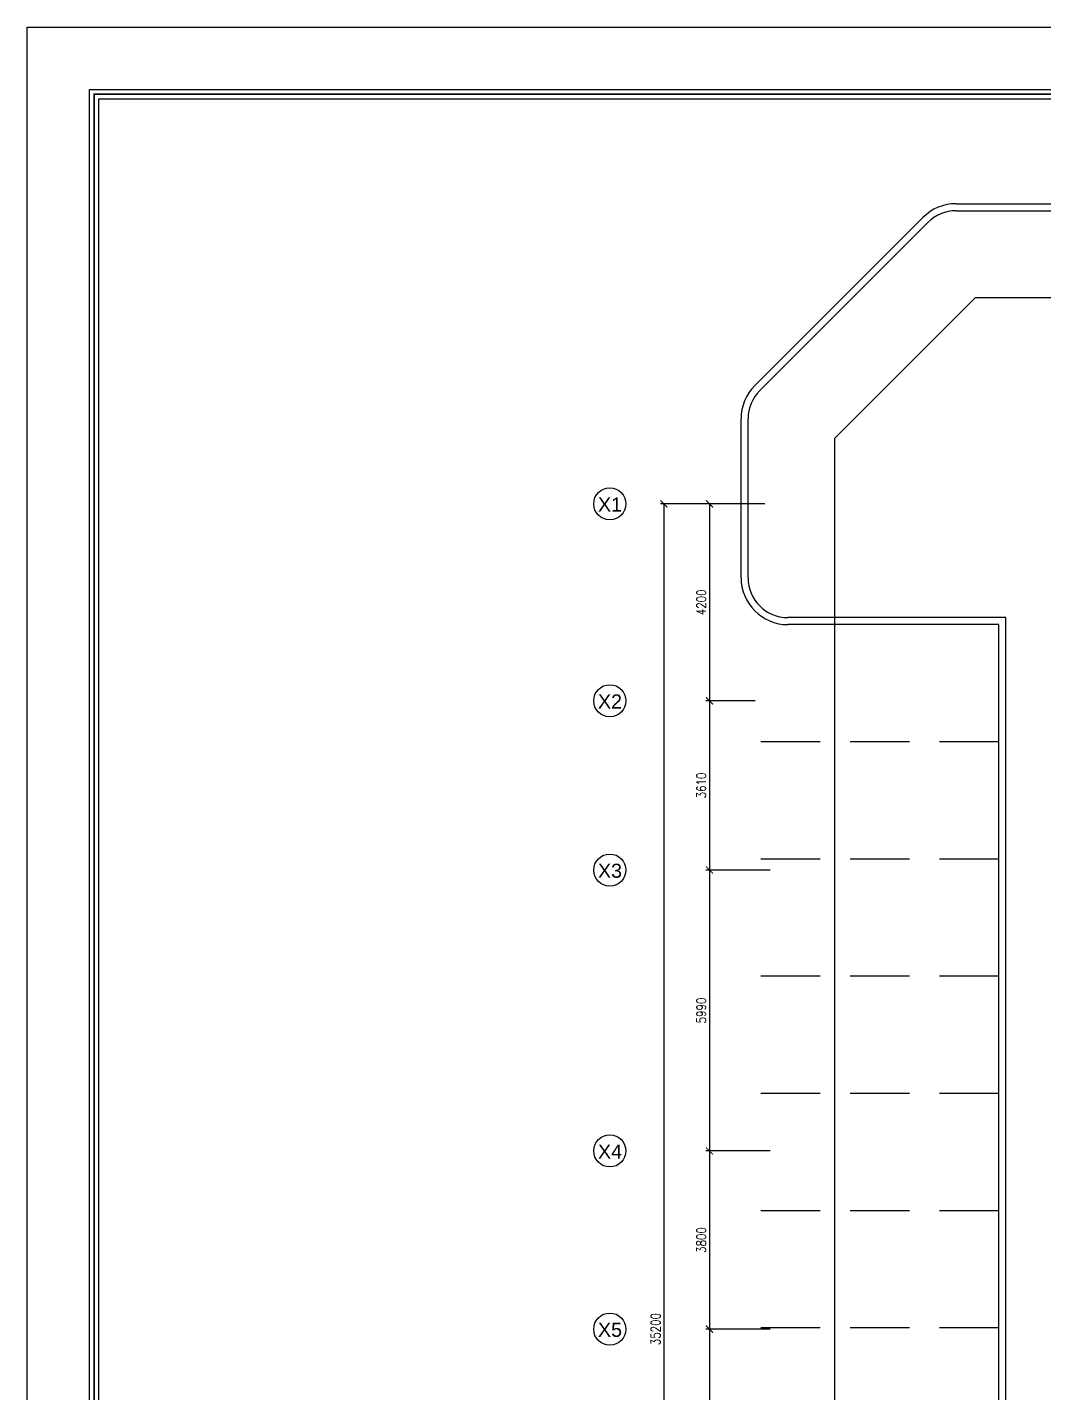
# Model space of a CAD drawing. Header units: millimetres. Extents: x -1288794 to 352264, y -1971533 to -1569871.
# Drawn here: x 134994 to 156692, y -1599010 to -1569871 of the extents above; entities that cross this region are included whole.
import ezdxf
from ezdxf.enums import TextEntityAlignment as Align

# ---------------------------------------------------------------- set-up
doc = ezdxf.new("R2010")
doc.units = ezdxf.units.MM
doc.header["$LTSCALE"] = 500
doc.header["$PDMODE"] = 34
doc.linetypes.add('CENTER', pattern=[50.8, 31.75, -6.35, 6.35, -6.35])
doc.linetypes.add('DASHED', pattern=[19.05, 12.7, -6.35])
for name, color, linetype in [('A-ANNO-DIMS', 1, 'Continuous'), ('A-ANNO-SYMB', 33, 'Continuous'), ('A-ANNO-TEXT', 8, 'Continuous'), ('A-AREA', 8, 'CENTER'), ('L-WALK', 8, 'Continuous'), ('LOGO LINE', 7, 'Continuous'), ('LOGO1LINE', 7, 'Continuous')]:
    doc.layers.add(name, color=color, linetype=linetype)
doc.styles.add('ROMANS', font='romans.shx', dxfattribs={"width": 0.8})
doc.styles.add('SANSSERIF', font='sas_____.pfb')
doc.dimstyles.new('100 of DIM2', dxfattribs={"dimscale": 0, "dimtxt": 200, "dimasz": 150, "dimexe": 75, "dimexo": 200, "dimgap": 75, "dimtad": 1, "dimdec": 0, "dimrnd": 5, "dimzin": 0, "dimdsep": 46, "dimtxsty": 'ROMANS', "dimblk": 'ARCHTICK', "dimcen": 100, "dimclrd": 94, "dimclre": 94, "dimclrt": 2, "dimadec": 0, "dimazin": 0, "dimtfac": 1, "dimtdec": 0, "dimtofl": 0, "dimtmove": 2, "dimatfit": 3, "dimldrblk": 'OPEN90', "dimfxl": 75, "dimtolj": 1, "dimtzin": 0, "dimarcsym": 0})

# ---------------------------------------------------------------- blocks, each defined once
blk = doc.blocks.new('_ArchTick')
at = {"color": 0, "linetype": 'ByBlock', "const_width": 0.15}
blk.add_lwpolyline([(-0.5, -0.5), (0.5, 0.5)], dxfattribs=at)
blk = doc.blocks.new('*D117')
at = {"layer": 'A-ANNO-DIMS', "color": 94, "lineweight": -2, "ltscale": 3, "transparency": 16777216}
for p, q in [((150726, -1580033), (148496, -1580033)), ((148571, -1580033), (148571, -1615233)), ((150726, -1615233), (148496, -1615233))]:
    blk.add_line(p, q, dxfattribs=at)
at = {"layer": 'Defpoints', "color": 0, "ltscale": 3, "transparency": 16777216}
for p in [(150926, -1580033), (148571, -1615233), (150926, -1615233)]:
    blk.add_point(p, dxfattribs=at)
at = {"layer": 'A-ANNO-DIMS', "color": 94, "lineweight": -2, "ltscale": 3, "transparency": 16777216, "xscale": 150, "yscale": 150, "zscale": 150}
for p, rotation in [((148571, -1580033), 90), ((148571, -1615233), 270)]:
    blk.add_blockref('_ArchTick', p, dxfattribs=dict(at, rotation=rotation))
at = {"layer": 'A-ANNO-DIMS', "color": 2, "ltscale": 3, "transparency": 16777216, "insert": (148396, -1597633), "char_height": 200, "attachment_point": 5, "rotation": 90, "style": 'ROMANS'}
blk.add_mtext('\\A1;35200', dxfattribs=at)
blk = doc.blocks.new('_Open90')
at = {"color": 0, "linetype": 'ByBlock', "lineweight": -2}
for p, q in [((0, 0), (-1, 0)), ((-0.5, 0.5), (0, 0)), ((0, 0), (-0.5, -0.5))]:
    blk.add_line(p, q, dxfattribs=at)
blk = doc.blocks.new('*D118')
at = {"layer": 'A-ANNO-DIMS', "color": 94, "lineweight": -2, "ltscale": 3, "transparency": 16777216}
for p, q in [((150521, -1580033), (149469, -1580033)), ((149544, -1580033), (149544, -1584233)), ((150521, -1584233), (149469, -1584233))]:
    blk.add_line(p, q, dxfattribs=at)
at = {"layer": 'Defpoints', "color": 0, "ltscale": 3, "transparency": 16777216}
for p in [(150721, -1580033), (149544, -1584233), (150721, -1584233)]:
    blk.add_point(p, dxfattribs=at)
at = {"layer": 'A-ANNO-DIMS', "color": 94, "lineweight": -2, "ltscale": 3, "transparency": 16777216, "xscale": 150, "yscale": 150, "zscale": 150}
for p, rotation in [((149544, -1580033), 90), ((149544, -1584233), 270)]:
    blk.add_blockref('_ArchTick', p, dxfattribs=dict(at, rotation=rotation))
at = {"layer": 'A-ANNO-DIMS', "color": 2, "ltscale": 3, "transparency": 16777216, "insert": (149369, -1582133), "char_height": 200, "attachment_point": 5, "rotation": 90, "style": 'ROMANS'}
blk.add_mtext('\\A1;4200', dxfattribs=at)
blk = doc.blocks.new('*D119')
at = {"layer": 'A-ANNO-DIMS', "color": 94, "lineweight": -2, "ltscale": 3, "transparency": 16777216}
for p, q in [((150521, -1584233), (149469, -1584233)), ((149544, -1584233), (149544, -1587843)), ((150835, -1587843), (149469, -1587843))]:
    blk.add_line(p, q, dxfattribs=at)
at = {"layer": 'Defpoints', "color": 0, "ltscale": 3, "transparency": 16777216}
for p in [(150721, -1584233), (149544, -1587843), (151035, -1587843)]:
    blk.add_point(p, dxfattribs=at)
at = {"layer": 'A-ANNO-DIMS', "color": 94, "lineweight": -2, "ltscale": 3, "transparency": 16777216, "xscale": 150, "yscale": 150, "zscale": 150}
for p, rotation in [((149544, -1584233), 90), ((149544, -1587843), 270)]:
    blk.add_blockref('_ArchTick', p, dxfattribs=dict(at, rotation=rotation))
at = {"layer": 'A-ANNO-DIMS', "color": 2, "ltscale": 3, "transparency": 16777216, "insert": (149369, -1586038), "char_height": 200, "attachment_point": 5, "rotation": 90, "style": 'ROMANS'}
blk.add_mtext('\\A1;3610', dxfattribs=at)
blk = doc.blocks.new('*D120')
at = {"layer": 'A-ANNO-DIMS', "color": 94, "lineweight": -2, "ltscale": 3, "transparency": 16777216}
for p, q in [((150835, -1587843), (149469, -1587843)), ((149544, -1587843), (149544, -1593833)), ((150835, -1593833), (149469, -1593833))]:
    blk.add_line(p, q, dxfattribs=at)
at = {"layer": 'Defpoints', "color": 0, "ltscale": 3, "transparency": 16777216}
for p in [(151035, -1587843), (149544, -1593833), (151035, -1593833)]:
    blk.add_point(p, dxfattribs=at)
at = {"layer": 'A-ANNO-DIMS', "color": 94, "lineweight": -2, "ltscale": 3, "transparency": 16777216, "xscale": 150, "yscale": 150, "zscale": 150}
for p, rotation in [((149544, -1587843), 90), ((149544, -1593833), 270)]:
    blk.add_blockref('_ArchTick', p, dxfattribs=dict(at, rotation=rotation))
at = {"layer": 'A-ANNO-DIMS', "color": 2, "ltscale": 3, "transparency": 16777216, "insert": (149369, -1590838), "char_height": 200, "attachment_point": 5, "rotation": 90, "style": 'ROMANS'}
blk.add_mtext('\\A1;5990', dxfattribs=at)
blk = doc.blocks.new('*D121')
at = {"layer": 'A-ANNO-DIMS', "color": 94, "lineweight": -2, "ltscale": 3, "transparency": 16777216}
for p, q in [((150835, -1593833), (149469, -1593833)), ((149544, -1593833), (149544, -1597633)), ((150835, -1597633), (149469, -1597633))]:
    blk.add_line(p, q, dxfattribs=at)
at = {"layer": 'Defpoints', "color": 0, "ltscale": 3, "transparency": 16777216}
for p in [(151035, -1593833), (149544, -1597633), (151035, -1597633)]:
    blk.add_point(p, dxfattribs=at)
at = {"layer": 'A-ANNO-DIMS', "color": 94, "lineweight": -2, "ltscale": 3, "transparency": 16777216, "xscale": 150, "yscale": 150, "zscale": 150}
for p, rotation in [((149544, -1593833), 90), ((149544, -1597633), 270)]:
    blk.add_blockref('_ArchTick', p, dxfattribs=dict(at, rotation=rotation))
at = {"layer": 'A-ANNO-DIMS', "color": 2, "ltscale": 3, "transparency": 16777216, "insert": (149369, -1595733), "char_height": 200, "attachment_point": 5, "rotation": 90, "style": 'ROMANS'}
blk.add_mtext('\\A1;3800', dxfattribs=at)
blk = doc.blocks.new('*D122')
at = {"layer": 'A-ANNO-DIMS', "color": 94, "lineweight": -2, "ltscale": 3, "transparency": 16777216}
for p, q in [((150835, -1597633), (149469, -1597633)), ((149544, -1597633), (149544, -1601433)), ((150835, -1601433), (149469, -1601433))]:
    blk.add_line(p, q, dxfattribs=at)
at = {"layer": 'Defpoints', "color": 0, "ltscale": 3, "transparency": 16777216}
for p in [(151035, -1597633), (149544, -1601433), (151035, -1601433)]:
    blk.add_point(p, dxfattribs=at)
at = {"layer": 'A-ANNO-DIMS', "color": 94, "lineweight": -2, "ltscale": 3, "transparency": 16777216, "xscale": 150, "yscale": 150, "zscale": 150}
for p, rotation in [((149544, -1597633), 90), ((149544, -1601433), 270)]:
    blk.add_blockref('_ArchTick', p, dxfattribs=dict(at, rotation=rotation))
at = {"layer": 'A-ANNO-DIMS', "color": 2, "ltscale": 3, "transparency": 16777216, "insert": (149369, -1599533), "char_height": 200, "attachment_point": 5, "rotation": 90, "style": 'ROMANS'}
blk.add_mtext('\\A1;3800', dxfattribs=at)

msp = doc.modelspace()

# ---------------------------------------------------------------- linework, layer by layer
at = {"layer": 'A-ANNO-SYMB', "ltscale": 3}
for centre in [(147416.9, -1580032.8), (147416.9, -1584232.8), (147416.9, -1587842.8), (147416.9, -1593832.8), (147416.9, -1597632.8)]:
    msp.add_circle(centre, 342.2, dxfattribs=at)
at = {"layer": 'A-AREA', "ltscale": 15}
for p, q in [((152216.3, -1578632.8), (155216.3, -1575632.8)), ((155216.3, -1575632.8), (187316.3, -1575632.8)), ((152216.3, -1618632.8), (152216.3, -1578632.8))]:
    msp.add_line(p, q, dxfattribs=at)
at = {"layer": 'L-WALK', "ltscale": 15}
for p, q in [((154802.1, -1573632.8), (157216.3, -1573632.8)), ((154802.1, -1573782.8), (157216.3, -1573782.8)), ((150509.2, -1577511.5), (154095, -1573925.7)), ((150615.3, -1577617.5), (154201.1, -1574031.8)), ((150216.3, -1581608.8), (150216.3, -1578218.6)), ((150366.3, -1581608.8), (150366.3, -1578218.6)), ((155866.3, -1609957.8), (155866.3, -1582458.8)), ((155716.3, -1609807.8), (155716.3, -1582608.8))]:
    msp.add_line(p, q, dxfattribs=at)
at = {"layer": 'L-WALK', "ltscale": 3}
for p, q in [((155866.3, -1582458.8), (151216.3, -1582458.8)), ((155716.3, -1582608.8), (151216.3, -1582608.8))]:
    msp.add_line(p, q, dxfattribs=at)
at = {"layer": 'L-WALK', "linetype": 'DASHED', "ltscale": 0.2}
for p, q in [((155716.3, -1585108.8), (150216.3, -1585108.8)), ((155716.3, -1587608.8), (150216.3, -1587608.8)), ((155716.3, -1590108.8), (150216.3, -1590108.8)), ((155716.3, -1592608.8), (150216.3, -1592608.8)), ((155716.3, -1595108.8), (150216.3, -1595108.8)), ((155716.3, -1597608.8), (150216.3, -1597608.8))]:
    msp.add_line(p, q, dxfattribs=at)
at = {"layer": 'L-WALK', "ltscale": 15}
for centre, radius, start, end in [((154802.1, -1574632.8), 1000, 90, 135), ((154802.1, -1574632.8), 850, 90, 135), ((151216.3, -1578218.6), 1000, 135, 180), ((151216.3, -1578218.6), 850, 135, 180)]:
    msp.add_arc(centre, radius, start, end, dxfattribs=at)
at = {"layer": 'L-WALK', "ltscale": 3}
for radius in [1000, 850]:
    msp.add_arc((151216.3, -1581608.8), radius, 180, 270, dxfattribs=at)
at = {"layer": 'LOGO LINE'}
msp.add_lwpolyline([(213752.5, -1625558), (134994.5, -1625558), (134994.5, -1569870.5), (213752.5, -1569870.5)], close=True, dxfattribs=at)
at = {"layer": 'LOGO1LINE'}
for points in [[(212426.6, -1624232.1), (136320.4, -1624232.1), (136320.4, -1571196.4), (212426.6, -1571196.4)], [(202117.9, -1624033.3), (136519.2, -1624033.3), (136519.2, -1571395.3), (202117.9, -1571395.3)]]:
    msp.add_lwpolyline(points, close=True, dxfattribs=at)
at = {"layer": 'LOGO1LINE', "const_width": 39.8}
msp.add_lwpolyline([(212327.2, -1624132.7), (136419.8, -1624132.7), (136419.8, -1571295.9), (212327.2, -1571295.9)], close=True, dxfattribs=at)

# ---------------------------------------------------------------- texts
at = {"layer": 'A-ANNO-TEXT', "style": 'SANSSERIF'}
for s, p in [('X1', (147421.5, -1580197.4)), ('X2', (147421.5, -1584397.4)), ('X3', (147421.5, -1588007.4)), ('X4', (147421.5, -1593997.4)), ('X5', (147421.5, -1597797.4))]:
    msp.add_text(s, height=300, dxfattribs=at).set_placement(p, align=Align.CENTER)

# ---------------------------------------------------------------- dimensions: what is measured, and where the dimension line sits
at = {"layer": 'A-ANNO-DIMS', "ltscale": 3}
for base, p1, p2, picture, middle in [((148571.1, -1615232.8), (150926.2, -1580032.8), (150926.2, -1615232.8), '*D117', (148396.1, -1597632.8)), ((149543.6, -1584232.8), (150721.1, -1580032.8), (150721.1, -1584232.8), '*D118', (149368.6, -1582132.8)), ((149543.6, -1587842.8), (150721.1, -1584232.8), (151035.1, -1587842.8), '*D119', (149368.6, -1586037.8)), ((149543.6, -1593832.8), (151035.1, -1587842.8), (151035.1, -1593832.8), '*D120', (149368.6, -1590837.8)), ((149543.6, -1597632.8), (151035.1, -1593832.8), (151035.1, -1597632.8), '*D121', (149368.6, -1595732.8)), ((149543.6, -1601432.8), (151035.1, -1597632.8), (151035.1, -1601432.8), '*D122', (149368.6, -1599532.8))]:
    dim = msp.add_linear_dim(base=base, p1=p1, p2=p2, angle=90, dimstyle='100 of DIM2', override={"dimscale": 1}, dxfattribs=at)
    dim.commit()
    dim.dimension.update_dxf_attribs({"geometry": picture, "text_midpoint": middle})

doc.saveas('drawing.dxf')
